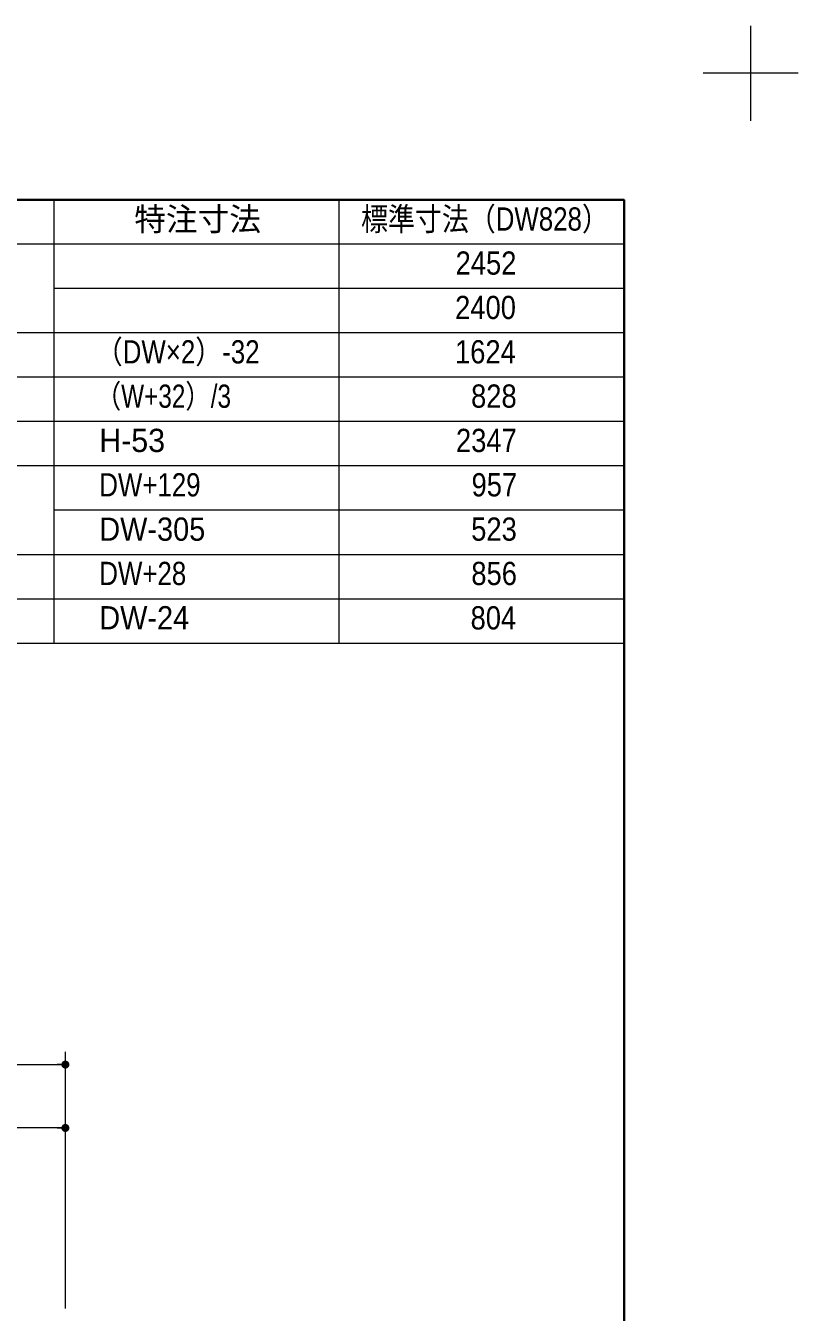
# Model space of a CAD drawing. Units: millimetres, scale not verified. Extents: x -6062 to 6062, y -3045 to 3045.
# Drawn here: x 1268 to 2488, y 1014 to 3045 of the extents above; entities that cross this region are included whole.
import ezdxf
from ezdxf.enums import TextEntityAlignment as Align

# ---------------------------------------------------------------- set-up
doc = ezdxf.new("R2010")
doc.units = ezdxf.units.MM
doc.header["$LTSCALE"] = 20
doc.header["$PDMODE"] = 32
doc.header["$PDSIZE"] = 10
for name, color, linetype, lineweight in [('0-2_2寸法-1', 7, 'Continuous', 15), ('0-3_0', 7, 'Continuous', 25), ('0-6_1図面枠', 7, 'Continuous', 15)]:
    doc.layers.add(name, color=color, linetype=linetype, lineweight=lineweight)
doc.layers.add('0-4_Defpoints', color=7, linetype='Continuous')
doc.styles.add('ＭＳ Ｐゴシック', font='')
doc.styles.get('ＭＳ Ｐゴシック').set_extended_font_data('MS PGothic')

# ---------------------------------------------------------------- blocks, each defined once
blk = doc.blocks.new('_Dot')
at = {"layer": '0-3_0'}
blk.add_line((-10, 0), (-20, 0), dxfattribs=at)
for points in [[(0, 0), (-10, 0), (-9.92, 1.25)], [(0, 0), (-9.92, -1.25), (-10, 0)], [(0, 0), (-9.92, 1.25), (-9.69, 2.49)], [(0, 0), (-9.69, -2.49), (-9.92, -1.25)], [(0, 0), (-9.69, 2.49), (-9.3, 3.68)], [(0, 0), (-9.3, -3.68), (-9.69, -2.49)], [(0, 0), (-9.3, 3.68), (-8.76, 4.82)], [(0, 0), (-8.76, -4.82), (-9.3, -3.68)], [(0, 0), (-8.76, 4.82), (-8.09, 5.88)], [(0, 0), (-8.09, -5.88), (-8.76, -4.82)], [(0, 0), (-8.09, 5.88), (-7.29, 6.85)], [(0, 0), (-7.29, -6.85), (-8.09, -5.88)], [(0, 0), (-7.29, 6.85), (-6.37, 7.71)], [(0, 0), (-6.37, -7.71), (-7.29, -6.85)], [(0, 0), (-6.37, 7.71), (-5.36, 8.44)], [(0, 0), (-5.36, -8.44), (-6.37, -7.71)], [(0, 0), (-5.36, 8.44), (-4.26, 9.05)], [(0, 0), (-4.26, -9.05), (-5.36, -8.44)], [(0, 0), (-4.26, 9.05), (-3.09, 9.51)], [(0, 0), (-3.09, -9.51), (-4.26, -9.05)], [(0, 0), (-3.09, 9.51), (-1.87, 9.82)], [(0, 0), (-1.87, -9.82), (-3.09, -9.51)], [(0, 0), (-1.87, 9.82), (-0.63, 9.98)], [(0, 0), (-0.63, -9.98), (-1.87, -9.82)], [(0, 0), (-0.63, 9.98), (0.63, 9.98)], [(0, 0), (0.63, -9.98), (-0.63, -9.98)], [(0, 0), (0.63, 9.98), (1.87, 9.82)], [(0, 0), (1.87, 9.82), (3.09, 9.51)], [(0, 0), (3.09, 9.51), (4.26, 9.05)], [(0, 0), (4.26, 9.05), (5.36, 8.44)], [(0, 0), (5.36, 8.44), (6.37, 7.71)], [(0, 0), (6.37, 7.71), (7.29, 6.85)], [(0, 0), (7.29, 6.85), (8.09, 5.88)], [(0, 0), (8.09, 5.88), (8.76, 4.82)], [(0, 0), (8.76, 4.82), (9.3, 3.68)], [(0, 0), (9.3, 3.68), (9.69, 2.49)], [(0, 0), (9.69, 2.49), (9.92, 1.25)], [(0, 0), (9.92, 1.25), (10, 0)], [(0, 0), (1.87, -9.82), (0.63, -9.98)], [(0, 0), (3.09, -9.51), (1.87, -9.82)], [(0, 0), (4.26, -9.05), (3.09, -9.51)], [(0, 0), (5.36, -8.44), (4.26, -9.05)], [(0, 0), (6.37, -7.71), (5.36, -8.44)], [(0, 0), (7.29, -6.85), (6.37, -7.71)], [(0, 0), (8.09, -5.88), (7.29, -6.85)], [(0, 0), (8.76, -4.82), (8.09, -5.88)], [(0, 0), (9.3, -3.68), (8.76, -4.82)], [(0, 0), (9.69, -2.49), (9.3, -3.68)], [(0, 0), (9.92, -1.25), (9.69, -2.49)], [(0, 0), (10, 0), (9.92, -1.25)]]:
    blk.add_solid(points, dxfattribs=at)
blk = doc.blocks.new('グループ-26')
at = {"layer": '0-6_1図面枠'}
for p, q in [((84000, 57900), (84000, 60900)), ((85500, 59400), (82500, 59400))]:
    blk.add_line(p, q, dxfattribs=at)
blk = doc.blocks.new('グループ-28')
at = {"layer": '0-6_1図面枠', "lineweight": 35}
blk.add_lwpolyline([(-80000, 55400), (80000, 55400), (80000, -55400), (-80000, -55400)], close=True, dxfattribs=at)
blk = doc.blocks.new('図面枠')
at = {"layer": '0-6_1図面枠'}
for name in ['グループ-26', 'グループ-28']:
    blk.add_blockref(name, (0, 0), dxfattribs=at)

msp = doc.modelspace()

# ---------------------------------------------------------------- linework, layer by layer
at = {"layer": '0-2_2寸法-1'}
for p, q in [((1330.68, 1325), (1330.68, 1425)), ((683.4, 1405), (1317.97, 1405)), ((1330.68, 1020), (1330.68, 1325)), ((1317.97, 1305), (1123.4, 1305))]:
    msp.add_line(p, q, dxfattribs=at)
at = {"layer": '0-4_Defpoints'}
for p in [(1330.68, 1405), (1330.68, 1305)]:
    msp.add_point(p, dxfattribs=at)
at = {"layer": '0-6_1図面枠'}
for p, q in [((1312.5, 2770), (1312.5, 2070)), ((1762.5, 2770), (1762.5, 2070)), ((2212.5, 2700), (362.5, 2700)), ((2212.5, 2630), (1312.5, 2630)), ((2212.5, 2560), (362.5, 2560)), ((2212.5, 2490), (362.5, 2490)), ((2212.5, 2420), (362.5, 2420)), ((2212.5, 2420), (362.5, 2420)), ((2212.5, 2350), (362.5, 2350)), ((2212.5, 2280), (1312.5, 2280)), ((2212.5, 2210), (362.5, 2210)), ((2212.5, 2140), (362.5, 2140))]:
    msp.add_line(p, q, dxfattribs=at)
msp.add_lwpolyline([(362.5, 2770), (2212.5, 2770), (2212.5, 2070), (362.5, 2070)], close=True, dxfattribs=at)

# ---------------------------------------------------------------- block references
at = {"layer": '0-2_2寸法-1', "xscale": 0.6356201, "yscale": 0.6356201}
for p in [(1330.68, 1405), (1330.68, 1305)]:
    msp.add_blockref('_Dot', p, dxfattribs=at)
at = {"layer": '0-6_1図面枠', "xscale": 0.05, "yscale": 0.05}
msp.add_blockref('図面枠', (-1787.5, 0), dxfattribs=at)

# ---------------------------------------------------------------- texts
at = {"layer": '0-6_1図面枠', "style": 'ＭＳ Ｐゴシック'}
for s, height, p in [('特注寸法', 36.66, (1439.42, 2710.35)), ('H-53', 36.69, (1384.05, 2361.03))]:
    msp.add_text(s, height=height, dxfattribs=at).set_placement(p, align=Align.BOTTOM_LEFT)
for s, height, width, p in [('標準寸法（DW828）', 36.69, 0.85, (1797.3, 2710.56)), ('2452', 36.66, 0.9, (1946.64, 2641.03)), ('2400', 36.66, 0.9, (1945.86, 2570.95)), ('（DW×2）-32', 36.69, 0.85, (1378.67, 2500.85)), ('1624', 36.66, 0.9, (1945.66, 2500.95)), ('（W+32）/3', 36.69, 0.8, (1378.67, 2430.85)), ('828', 36.66, 0.9, (1971.03, 2431.03)), ('2347', 36.66, 0.9, (1947.21, 2361.03)), ('DW+129', 36.69, 0.85, (1384.22, 2290.95)), ('957', 36.66, 0.9, (1971.8, 2291.03)), ('DW-305', 36.69, 0.95, (1384.22, 2220.95)), ('523', 36.66, 0.9, (1971.23, 2221.03)), ('DW+28', 36.69, 0.85, (1384.22, 2151.03)), ('856', 36.66, 0.9, (1971.43, 2151.03)), ('DW-24', 36.69, 0.95, (1384.22, 2081.03)), ('804', 36.66, 0.9, (1970.25, 2080.95))]:
    msp.add_text(s, height=height, dxfattribs=dict(at, width=width)).set_placement(p, align=Align.BOTTOM_LEFT)

doc.saveas('drawing.dxf')
